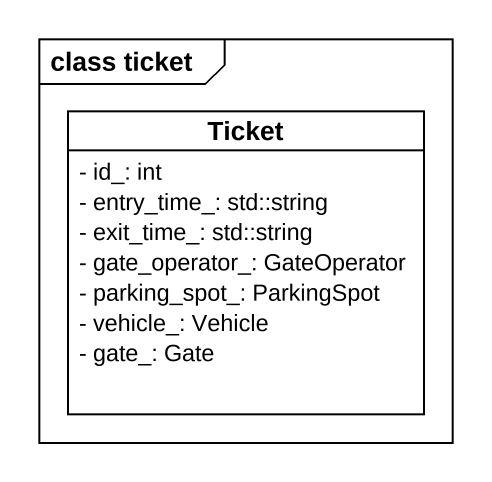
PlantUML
@startuml
mainframe class ticket
hide circle
hide empty members
skinparam classAttributeIconSize 0
class Ticket {
  - id_: int
  - entry_time_: std::string
  - exit_time_: std::string
  - gate_operator_: GateOperator
  - parking_spot_: ParkingSpot
  - vehicle_: Vehicle
  - gate_: Gate
}
@enduml
